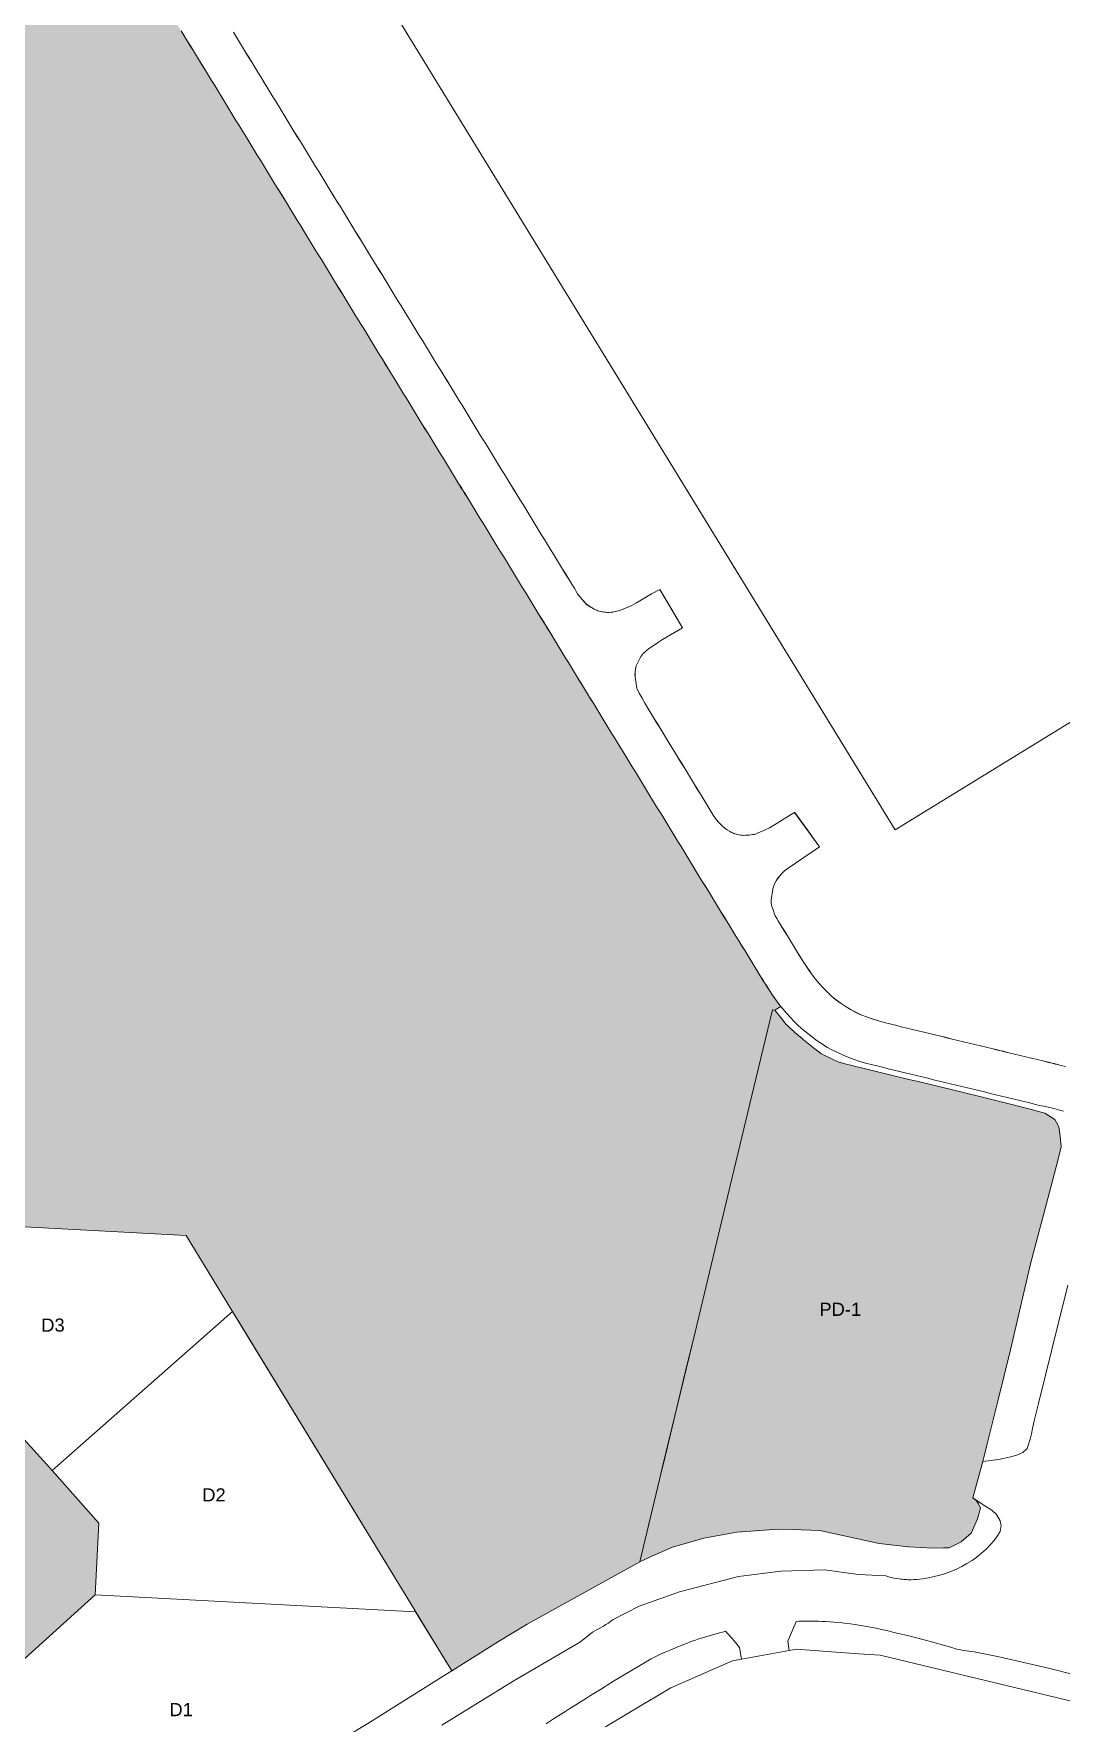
# Model space of a CAD drawing. Header units: metres. Extents: x 662613 to 666742, y 2728069 to 2732733.
# Drawn here: x 663352.1 to 663493, y 2729307.5 to 2729539.2 of the extents above; entities that cross this region are included whole.
import ezdxf
from ezdxf.enums import TextEntityAlignment as Align

# ---------------------------------------------------------------- set-up
doc = ezdxf.new("R2010")
doc.units = ezdxf.units.M
doc.header["$MEASUREMENT"] = 0
for name, color, linetype, lineweight in [('DQ_PLOT_ID', 252, 'Continuous', 18), ('Xref_DQ_MasterPlan_2024$0$DQ_PLOTS', 252, 'Continuous', 15), ('Xref_DQ_MasterPlan_2024$0$DQ_ROADS', 8, 'Continuous', 13)]:
    doc.layers.add(name, color=color, linetype=linetype, lineweight=lineweight)
doc.layers.add('Open area$0$INTENSIVE LANDSCAPING AND PLAZAS', color=7, linetype='Continuous', true_color=0xecf9e2)
doc.layers.add('Open area$0$PUBLIC PARKING', color=254, linetype='Continuous')
doc.styles.add('DQ_Plot_ID', font='arial.ttf')

# ---------------------------------------------------------------- blocks, each defined once
blk = doc.blocks.new('Xref_DQ_MasterPlan_2024$0$DQ_Roads_')
at = {"layer": 'Xref_DQ_MasterPlan_2024$0$DQ_ROADS'}
for points in [[(663408.0849, 2729307.2571), (663417.8567, 2729313.2822), (663427.109, 2729318.6842), (663428.7454, 2729320.0108), (663429.4902, 2729320.3963), (663430.2407, 2729320.8368), (663430.5976, 2729321.0312), (663430.9403, 2729321.2499), (663431.2668, 2729321.4891), (663431.5758, 2729321.7506), (663435.159, 2729323.5638), (663440.6766, 2729325.5332), (663448.7708, 2729327.6387), (663454.5637, 2729328.3686), (663460.587, 2729328.5301), (663465.1937, 2729327.9075), (663468.9707, 2729327.6976), (663469.3338, 2729327.5643), (663469.7082, 2729327.4796), (663470.0876, 2729327.4211), (663470.4647, 2729327.351), (663470.8458, 2729327.3073), (663471.0408, 2729327.2669), (663471.2382, 2729327.2401), (663471.4369, 2729327.227), (663471.6361, 2729327.2277), (663471.8333, 2729327.197), (663472.0322, 2729327.18), (663472.2318, 2729327.177), (663472.4311, 2729327.1879), (663472.8301, 2729327.1957), (663473.229, 2729327.204), (663473.6255, 2729327.2424), (663474.0213, 2729327.2863), (663474.8116, 2729327.4408), (663475.6003, 2729327.6058), (663476.3811, 2729327.8129), (663477.1508, 2729328.0539), (663477.9111, 2729328.3343), (663478.6585, 2729328.6523), (663479.3927, 2729329.0083), (663480.1055, 2729329.3949), (663480.8033, 2729329.8238), (663481.4797, 2729330.2988), (663482.121, 2729330.8131), (663482.7488, 2729331.3853), (663483.3361, 2729331.9993), (663483.8154, 2729332.5683), (663484.2674, 2729333.1823), (663484.6713, 2729333.8141), (663484.7736, 2729334.6333), (663484.6713, 2729335.2718), (663484.1553, 2729336.1545), (663483.5031, 2729336.7252), (663482.4575, 2729337.3714), (663480.9074, 2729338.4364), (663482.2721, 2729343.4067), (663484.4234, 2729343.6643), (663486.1246, 2729344.0187), (663487.0144, 2729344.3137), (663487.7691, 2729344.6349), (663488.377, 2729345.203), (663488.7779, 2729346.4616), (663488.9625, 2729347.1866), (663489.0803, 2729347.935), (663489.3241, 2729348.9663), (663489.8978, 2729351.3594), (663491.6958, 2729358.5651), (663493.9181, 2729367.5782)], [(663493.3465, 2729391.4631), (663492.9818, 2729391.5558), (663492.0329, 2729391.8052), (663491.0773, 2729392.0274), (663490.688, 2729392.1264), (663490.2927, 2729392.1981), (663489.5138, 2729392.3888), (663488.737, 2729392.5789), (663487.9594, 2729392.7649), (663487.1822, 2729392.9525), (663486.4029, 2729393.1402), (663485.6259, 2729393.3261), (663484.8478, 2729393.5176), (663484.0704, 2729393.7027), (663483.2928, 2729393.89), (663482.5155, 2729394.0812), (663481.7371, 2729394.2671), (663480.9602, 2729394.4556), (663480.1822, 2729394.6427), (663479.408, 2729394.8323), (663477.8471, 2729395.2132), (663477.0716, 2729395.3965), (663476.2938, 2729395.5848), (663475.5159, 2729395.7701), (663474.7386, 2729395.9617), (663473.9608, 2729396.1507), (663473.1826, 2729396.3323), (663472.4051, 2729396.5197), (663471.6267, 2729396.7102), (663470.8496, 2729396.9018), (663470.0727, 2729397.0895), (663469.2956, 2729397.2795), (663468.5177, 2729397.4667), (663467.7399, 2729397.6528), (663466.9626, 2729397.8448), (663466.1891, 2729398.0475), (663465.4185, 2729398.2781), (663464.6509, 2729398.5389), (663463.8949, 2729398.8265), (663463.148, 2729399.1408), (663462.4086, 2729399.4795), (663461.6859, 2729399.8397), (663461.316, 2729400.0027), (663460.9583, 2729400.1912), (663460.6079, 2729400.4047), (663460.2729, 2729400.6419), (663459.5751, 2729401.1102), (663458.9161, 2729401.5889), (663458.2677, 2729402.0895), (663457.6248, 2729402.6007), (663457.0244, 2729403.1623), (663456.4169, 2729403.7383), (663455.8503, 2729404.3303), (663455.3333, 2729404.9008), (663454.8402, 2729405.4991), (663454.5988, 2729405.7988), (663454.3575, 2729406.0985), (663453.892, 2729406.7277), (663453.4423, 2729407.3597), (663453.0132, 2729408.016), (663452.5924, 2729408.6729), (663452.1768, 2729409.3456), (663451.7564, 2729410.0208), (663451.3284, 2729410.6967), (663450.9149, 2729411.3817), (663450.4959, 2729412.0606), (663450.0813, 2729412.7408), (663449.6678, 2729413.4257), (663449.2389, 2729414.106), (663448.8291, 2729414.7954), (663448.4077, 2729415.468), (663447.9893, 2729416.1528), (663447.5652, 2729416.8329), (663447.156, 2729417.5206), (663446.7365, 2729418.1967), (663446.3156, 2729418.8771), (663445.9018, 2729419.5692), (663445.481, 2729420.2456), (663445.0617, 2729420.9268), (663444.6482, 2729421.6099), (663444.2287, 2729422.2894), (663443.8084, 2729422.9724), (663443.395, 2729423.6581), (663442.9787, 2729424.3389), (663442.5582, 2729425.0198), (663442.1406, 2729425.7043), (663441.7253, 2729426.387), (663441.3075, 2729427.0692), (663440.8907, 2729427.7509), (663440.4705, 2729428.4342), (663440.0502, 2729429.1159), (663439.6329, 2729429.7957), (663439.2178, 2729430.4791), (663438.8007, 2729431.1624), (663438.3844, 2729431.8469), (663437.9661, 2729432.5275), (663437.5492, 2729433.2109), (663437.1327, 2729433.8913), (663436.7165, 2729434.5732), (663436.2925, 2729435.2577), (663435.88, 2729435.9399), (663435.4658, 2729436.6213), (663435.0447, 2729437.3051), (663434.6264, 2729437.9898), (663434.208, 2729438.6696), (663433.7906, 2729439.3521), (663433.3708, 2729440.0341), (663432.9559, 2729440.7176), (663432.5395, 2729441.3995), (663432.1222, 2729442.0814), (663431.7047, 2729442.7654), (663431.283, 2729443.4445), (663430.8695, 2729444.1305), (663430.4515, 2729444.8108), (663430.0321, 2729445.4947), (663429.6133, 2729446.1774), (663429.1994, 2729446.8578), (663428.7799, 2729447.5403), (663428.3614, 2729448.2239), (663427.9446, 2729448.9064), (663427.5279, 2729449.589), (663427.1107, 2729450.2712), (663426.6936, 2729450.9535), (663426.2728, 2729451.6373), (663425.8568, 2729452.3171), (663425.4369, 2729452.9987), (663425.0192, 2729453.6826), (663424.6001, 2729454.3632), (663424.1826, 2729455.0454), (663423.765, 2729455.7271), (663423.3514, 2729456.41), (663422.9282, 2729457.0929), (663422.5117, 2729457.7782), (663422.0956, 2729458.4559), (663421.6783, 2729459.1384), (663421.2588, 2729459.8191), (663420.8412, 2729460.5057), (663420.4245, 2729461.1861), (663420.0074, 2729461.8702), (663419.5864, 2729462.5515), (663419.1717, 2729463.2354), (663418.7511, 2729463.9154), (663418.3299, 2729464.5989), (663417.9164, 2729465.2789), (663417.4996, 2729465.9615), (663417.0781, 2729466.6452), (663416.6614, 2729467.3275), (663416.244, 2729468.0095), (663415.8253, 2729468.6924), (663415.4086, 2729469.3739), (663414.9899, 2729470.0557), (663414.5718, 2729470.7387), (663414.1551, 2729471.4215), (663413.735, 2729472.1019), (663413.3168, 2729472.7849), (663412.901, 2729473.4683), (663412.4774, 2729474.1454), (663412.0634, 2729474.8325), (663411.6404, 2729475.5093), (663411.2227, 2729476.1928), (663410.8065, 2729476.8772), (663410.3882, 2729477.5561), (663409.9704, 2729478.2357), (663409.5453, 2729478.9189), (663409.1303, 2729479.5995), (663408.7097, 2729480.2822), (663408.2988, 2729480.9611), (663407.8739, 2729481.6435), (663407.453, 2729482.3287), (663407.0421, 2729483.0098), (663406.6248, 2729483.6951), (663406.204, 2729484.3794), (663405.7811, 2729485.0568), (663405.3639, 2729485.7383), (663404.9451, 2729486.4227), (663404.1127, 2729487.7842), (663403.6918, 2729488.4671), (663403.2737, 2729489.1483), (663402.8543, 2729489.8314), (663402.4391, 2729490.5126), (663402.0191, 2729491.1948), (663401.601, 2729491.8777), (663401.1807, 2729492.5602), (663400.7636, 2729493.2393), (663400.3419, 2729493.9206), (663399.9304, 2729494.6023), (663399.5097, 2729495.2874), (663399.0892, 2729495.9706), (663398.6724, 2729496.6487), (663398.2556, 2729497.3321), (663397.8379, 2729498.0147), (663397.4199, 2729498.6966), (663396.9982, 2729499.3801), (663396.5825, 2729500.0591), (663396.1615, 2729500.7426), (663395.7445, 2729501.4246), (663395.3275, 2729502.1077), (663394.9096, 2729502.7893), (663394.4925, 2729503.4708), (663394.0757, 2729504.1541), (663393.6564, 2729504.8374), (663393.2368, 2729505.5203), (663392.8185, 2729506.2002), (663392.4005, 2729506.8818), (663391.9825, 2729507.5651), (663391.5669, 2729508.2463), (663391.1479, 2729508.9282), (663390.7311, 2729509.6105), (663390.3114, 2729510.2947), (663389.8954, 2729510.9748), (663389.4775, 2729511.6574), (663389.0602, 2729512.3406), (663388.6407, 2729513.0229), (663388.2224, 2729513.7041), (663387.8052, 2729514.3858), (663387.3872, 2729515.0683), (663386.9667, 2729515.7534), (663386.5495, 2729516.4323), (663386.1324, 2729517.1139), (663385.7132, 2729517.7967), (663385.2962, 2729518.4785), (663384.8764, 2729519.1622), (663384.4586, 2729519.8452), (663384.0414, 2729520.5255), (663383.6199, 2729521.2085), (663383.2039, 2729521.887), (663382.7831, 2729522.5724), (663382.3692, 2729523.2528), (663381.9497, 2729523.9346), (663381.5302, 2729524.6161), (663381.1125, 2729525.299), (663380.693, 2729525.9797), (663380.2759, 2729526.6607), (663379.8581, 2729527.3453), (663379.4424, 2729528.0275), (663379.0268, 2729528.7095), (663378.6083, 2729529.3921), (663378.1895, 2729530.0745), (663377.7712, 2729530.7557), (663377.355, 2729531.4388), (663376.9377, 2729532.122), (663376.5198, 2729532.804), (663376.1018, 2729533.4864), (663375.6837, 2729534.1687), (663375.266, 2729534.8506), (663374.8485, 2729535.5323), (663374.4304, 2729536.2148), (663374.014, 2729536.8973), (663373.5963, 2729537.5813), (663373.1762, 2729538.264), (663372.7587, 2729538.947), (663372.3418, 2729539.6286)], [(663379.5116, 2729539.4402), (663379.9277, 2729538.7589), (663380.3433, 2729538.0739), (663380.7614, 2729537.3928), (663381.1782, 2729536.7093), (663381.5953, 2729536.0278), (663382.0136, 2729535.344), (663382.4321, 2729534.6626), (663382.8487, 2729533.9804), (663383.2645, 2729533.2976), (663383.6838, 2729532.6148), (663384.1017, 2729531.9329), (663384.5176, 2729531.2502), (663384.9341, 2729530.5683), (663385.3504, 2729529.8846), (663385.7697, 2729529.2024), (663386.1856, 2729528.5195), (663386.6018, 2729527.8371), (663387.0187, 2729527.1554), (663387.4349, 2729526.4732), (663387.8542, 2729525.7918), (663388.2732, 2729525.1108), (663388.6913, 2729524.4297), (663389.1117, 2729523.7455), (663389.5299, 2729523.0657), (663389.9443, 2729522.3803), (663390.3665, 2729521.7014), (663390.7839, 2729521.018), (663391.2016, 2729520.3363), (663391.617, 2729519.6539), (663392.0347, 2729518.9711), (663392.4532, 2729518.2894), (663392.8717, 2729517.6077), (663393.2898, 2729516.9252), (663393.7074, 2729516.243), (663394.1254, 2729515.5621), (663394.5419, 2729514.8791), (663394.9604, 2729514.1963), (663395.3793, 2729513.5131), (663395.7958, 2729512.8337), (663396.2123, 2729512.1484), (663396.6354, 2729511.4692), (663397.0524, 2729510.7899), (663397.475, 2729510.107), (663397.8952, 2729509.4233), (663398.3122, 2729508.7426), (663399.1425, 2729507.3761), (663399.5639, 2729506.694), (663399.9829, 2729506.0106), (663400.4002, 2729505.3328), (663400.8179, 2729504.6487), (663401.2363, 2729503.9655), (663401.6553, 2729503.2853), (663402.0736, 2729502.6034), (663402.4915, 2729501.9209), (663402.91, 2729501.24), (663403.3288, 2729500.5582), (663403.7477, 2729499.8761), (663404.1668, 2729499.194), (663404.5849, 2729498.5132), (663405.0027, 2729497.8325), (663405.4221, 2729497.1497), (663405.8414, 2729496.4687), (663406.2613, 2729495.7868), (663406.6797, 2729495.1046), (663407.0984, 2729494.4214), (663407.515, 2729493.7402), (663407.9323, 2729493.0576), (663408.3492, 2729492.3747), (663408.7669, 2729491.6942), (663409.1851, 2729491.0107), (663409.6041, 2729490.3279), (663410.0233, 2729489.646), (663410.4395, 2729488.9642), (663410.8568, 2729488.2819), (663411.274, 2729487.5988), (663411.6918, 2729486.9165), (663412.1094, 2729486.2352), (663412.5263, 2729485.5523), (663412.9427, 2729484.8714), (663413.3592, 2729484.1931), (663413.7775, 2729483.511), (663414.1986, 2729482.8305), (663414.6156, 2729482.1482), (663415.0343, 2729481.4665), (663415.4529, 2729480.786), (663415.8712, 2729480.1045), (663416.2924, 2729479.4227), (663416.7124, 2729478.7409), (663417.1312, 2729478.0602), (663417.5502, 2729477.3782), (663417.9688, 2729476.6951), (663418.3871, 2729476.014), (663418.8043, 2729475.3333), (663419.223, 2729474.6505), (663419.6411, 2729473.9686), (663420.0599, 2729473.2861), (663420.4776, 2729472.6042), (663420.8954, 2729471.9225), (663421.3132, 2729471.2409), (663421.7315, 2729470.558), (663422.1506, 2729469.8752), (663422.569, 2729469.1932), (663422.9859, 2729468.5115), (663423.4023, 2729467.8287), (663423.8202, 2729467.1458), (663424.2379, 2729466.4636), (663424.6544, 2729465.7822), (663425.0733, 2729465.0968), (663425.4909, 2729464.4162), (663425.906, 2729463.7386), (663426.3062, 2729463.0797), (663426.4964, 2729462.7425), (663426.7095, 2729462.4195), (663427.3428, 2729461.6481), (663427.9968, 2729460.8942), (663428.8446, 2729460.3764), (663428.9997, 2729460.2914), (663429.1603, 2729460.2174), (663429.3227, 2729460.1467), (663429.4896, 2729460.0875), (663429.6625, 2729460.0329), (663429.8388, 2729459.9905), (663430.0151, 2729459.948), (663430.194, 2729459.918), (663430.3806, 2729459.8926), (663430.5686, 2729459.8802), (663430.7564, 2729459.8661), (663430.9447, 2729459.8652), (663430.9762, 2729459.8659), (663431.3326, 2729459.8878), (663431.5264, 2729459.9042), (663431.7187, 2729459.934), (663431.9162, 2729459.9699), (663432.1108, 2729460.0193), (663432.3058, 2729460.0648), (663432.4971, 2729460.1237), (663433.2681, 2729460.4291), (663434.0517, 2729460.7806), (663434.7697, 2729461.1675), (663435.4823, 2729461.5999), (663436.1652, 2729462.014), (663436.8493, 2729462.4292), (663437.9797, 2729463.0233), (663441.0772, 2729457.7636), (663438.3296, 2729456.1257), (663437.6497, 2729455.687), (663437.0589, 2729455.281), (663436.4531, 2729454.8785), (663436.07, 2729454.5596), (663435.7092, 2729454.2157), (663435.4144, 2729453.8363), (663435.2225, 2729453.5502), (663434.7581, 2729452.5438), (663434.6436, 2729452.1249), (663434.581, 2729451.6984), (663434.5789, 2729451.3305), (663434.5966, 2729450.9597), (663434.8241, 2729449.4879), (663435.1601, 2729448.7983), (663435.5414, 2729448.1047), (663435.9431, 2729447.4129), (663436.3524, 2729446.7282), (663436.7677, 2729446.0393), (663437.1818, 2729445.3554), (663437.5951, 2729444.6732), (663438.0116, 2729443.9895), (663438.4284, 2729443.3058), (663438.8454, 2729442.6237), (663439.2622, 2729441.9415), (663440.0957, 2729440.578), (663440.515, 2729439.8937), (663440.9348, 2729439.2132), (663441.3519, 2729438.531), (663441.7705, 2729437.8493), (663442.1891, 2729437.1668), (663442.6076, 2729436.4853), (663443.1247, 2729435.6389), (663443.6356, 2729434.7898), (663444.0602, 2729434.1118), (663444.4778, 2729433.4264), (663444.8921, 2729432.7455), (663445.3112, 2729432.0645), (663445.7743, 2729431.4041), (663446.0421, 2729431.0785), (663446.3304, 2729430.7708), (663446.6131, 2729430.5013), (663446.9139, 2729430.2522), (663447.2093, 2729430.0382), (663447.5182, 2729429.8442), (663447.8274, 2729429.6891), (663448.1466, 2729429.556), (663448.316, 2729429.4743), (663448.8309, 2729429.3454), (663449.0528, 2729429.3094), (663449.2766, 2729429.289), (663449.5013, 2729429.2841), (663449.7258, 2729429.2948), (663450.2194, 2729429.3068), (663450.4636, 2729429.3437), (663450.708, 2729429.3785), (663450.9081, 2729429.407), (663451.1057, 2729429.4494), (663451.2928, 2729429.5234), (663451.4743, 2729429.6102), (663452.2388, 2729429.9439), (663453.0215, 2729430.3297), (663453.7286, 2729430.735), (663454.4263, 2729431.1682), (663455.7884, 2729431.9979), (663456.4752, 2729432.4173), (663459.8679, 2729427.7268), (663455.4531, 2729424.7108), (663455.0673, 2729424.3959), (663454.7044, 2729424.0548), (663454.0952, 2729423.3109), (663453.9172, 2729423.0299), (663453.7591, 2729422.7371), (663453.5995, 2729422.3541), (663453.4616, 2729421.9628), (663453.2487, 2729420.4002), (663453.2653, 2729420.0233), (663453.3074, 2729419.6485), (663453.4204, 2729419.2985), (663453.5575, 2729418.9573), (663453.6762, 2729418.5899), (663453.8202, 2729418.2316), (663454.0122, 2729417.8826), (663454.2274, 2729417.5473), (663454.6415, 2729416.8627), (663455.0579, 2729416.1806), (663455.477, 2729415.4976), (663455.8954, 2729414.816), (663456.3134, 2729414.1349), (663456.7305, 2729413.4565), (663457.1482, 2729412.7849), (663457.572, 2729412.1169), (663458.0023, 2729411.4542), (663458.4429, 2729410.7918), (663458.8787, 2729410.1705), (663459.3417, 2729409.5601), (663459.8277, 2729408.9601), (663460.3208, 2729408.4112), (663460.923, 2729407.7984), (663461.5387, 2729407.2295), (663462.1788, 2729406.6975), (663462.8447, 2729406.2011), (663463.5327, 2729405.7477), (663464.2313, 2729405.3452), (663464.964, 2729404.9639), (663465.7047, 2729404.6275), (663466.4493, 2729404.3332), (663467.2173, 2729404.0664), (663467.9851, 2729403.8312), (663468.7565, 2729403.6193), (663469.5314, 2729403.4202), (663470.3078, 2729403.2269), (663471.0848, 2729403.0374), (663471.8622, 2729402.849), (663472.64, 2729402.6607), (663473.4178, 2729402.4733), (663474.1952, 2729402.2857), (663474.9729, 2729402.0988), (663475.7507, 2729401.9108), (663476.5282, 2729401.724), (663477.3096, 2729401.5346), (663478.0838, 2729401.3476), (663479.6383, 2729400.9715), (663480.4167, 2729400.7843), (663481.194, 2729400.5941), (663481.972, 2729400.4073), (663482.7496, 2729400.2199), (663483.5269, 2729400.0331), (663484.3046, 2729399.8429), (663485.0824, 2729399.6552), (663485.8601, 2729399.4688), (663486.6376, 2729399.2813), (663487.4155, 2729399.0947), (663488.1929, 2729398.9057), (663488.9702, 2729398.7171), (663489.7477, 2729398.5293), (663490.5254, 2729398.3405), (663491.3039, 2729398.1535), (663492.0812, 2729397.966), (663492.8582, 2729397.7803), (663493.636, 2729397.59)], [(663498.3206, 2729313.2835), (663491.4518, 2729315.0105), (663484.5114, 2729316.6038), (663481.0919, 2729317.3091), (663479.6294, 2729317.4559), (663479.4432, 2729317.5204), (663479.0795, 2729317.5971), (663478.7171, 2729317.6737), (663478.5319, 2729317.6982), (663478.0229, 2729317.9123), (663474.4144, 2729318.8906), (663473.1813, 2729319.1997), (663471.9494, 2729319.5138), (663470.7161, 2729319.8214), (663470.098, 2729319.9692), (663469.4785, 2729320.1112), (663468.433, 2729320.3448), (663467.3858, 2729320.5719), (663466.8612, 2729320.6797), (663466.3355, 2729320.782), (663465.8086, 2729320.8774), (663465.2803, 2729320.9646), (663464.7141, 2729321.0499), (663464.1467, 2729321.1287), (663463.5784, 2729321.2008), (663463.0092, 2729321.2659), (663462.4392, 2729321.3238), (663461.8687, 2729321.3742), (663461.2975, 2729321.4169), (663460.726, 2729321.4517), (663460.2668, 2729321.474), (663459.8074, 2729321.4916), (663459.3477, 2729321.5044), (663458.8879, 2729321.5122), (663458.4281, 2729321.5151), (663457.9682, 2729321.5129), (663457.5085, 2729321.5056), (663457.049, 2729321.4931), (663456.6785, 2729321.4782), (663455.5617, 2729318.7745), (663455.7127, 2729317.4709), (663449.1965, 2729316.2985), (663448.9191, 2729317.905), (663448.3429, 2729318.5726), (663448.1597, 2729318.7849), (663447.0092, 2729320.1178), (663447.0008, 2729320.1158), (663446.5847, 2729320.0144), (663446.1697, 2729319.9085), (663445.6957, 2729319.7816), (663445.2232, 2729319.6491), (663444.7522, 2729319.5112), (663444.2827, 2729319.368), (663443.8148, 2729319.2195), (663443.3487, 2729319.0659), (663442.8842, 2729318.9073), (663442.4216, 2729318.7439), (663442.0371, 2729318.6033), (663441.6542, 2729318.4584), (663440.8924, 2729318.1577), (663440.1352, 2729317.8456), (663439.3812, 2729317.5257), (663438.7325, 2729317.2437), (663438.0866, 2729316.9551), (663437.4437, 2729316.6599), (663436.8039, 2729316.3582), (663431.6182, 2729313.2499), (663430.7668, 2729312.7122), (663430.6252, 2729312.62), (663430.4836, 2729312.5278), (663429.8609, 2729312.1074), (663429.1675, 2729311.7063), (663428.4905, 2729311.285), (663427.8071, 2729310.8664), (663427.1259, 2729310.4462), (663426.45, 2729310.0255), (663425.7655, 2729309.5974), (663425.0828, 2729309.1654), (663423.407, 2729308.095), (663422.7271, 2729307.6575), (663422.5667, 2729307.5494), (663422.4143, 2729307.4298)]]:
    blk.add_lwpolyline(points, dxfattribs=at)
blk = doc.blocks.new('Xref_DQ_MasterPlan_2024')
at = {"layer": 'Xref_DQ_MasterPlan_2024$0$DQ_PLOTS'}
for points in [[(663379.73, 2729577.76), (663464.08, 2729440.11), (663469.52, 2729431.24), (663470.24, 2729430.06), (663504.27, 2729450.92), (663575.15, 2729494.37), (663575.53, 2729494.6), (663581.1, 2729498.02), (663582.82, 2729499.07), (663669.94, 2729552.48)], [(663493.64, 2729397.59), (663492.86, 2729397.78), (663492.08, 2729397.97), (663491.3, 2729398.15), (663490.53, 2729398.34), (663489.75, 2729398.53), (663488.97, 2729398.72), (663488.19, 2729398.91), (663487.42, 2729399.09), (663486.64, 2729399.28), (663485.86, 2729399.47), (663485.08, 2729399.66), (663484.3, 2729399.84), (663483.53, 2729400.03), (663482.75, 2729400.22), (663481.97, 2729400.41), (663481.19, 2729400.59), (663480.42, 2729400.78), (663479.64, 2729400.97), (663478.08, 2729401.35), (663477.31, 2729401.53), (663476.53, 2729401.72), (663475.75, 2729401.91), (663474.97, 2729402.1), (663474.2, 2729402.29), (663473.42, 2729402.47), (663472.64, 2729402.66), (663471.86, 2729402.85), (663471.08, 2729403.04), (663470.31, 2729403.23), (663469.53, 2729403.42), (663468.76, 2729403.62), (663467.99, 2729403.83), (663467.22, 2729404.07), (663466.45, 2729404.33), (663465.7, 2729404.63), (663464.96, 2729404.96), (663464.23, 2729405.35), (663463.53, 2729405.75), (663462.84, 2729406.2), (663462.18, 2729406.7), (663461.54, 2729407.23), (663460.92, 2729407.8), (663460.32, 2729408.41), (663459.83, 2729408.96), (663459.34, 2729409.56), (663458.88, 2729410.17), (663458.44, 2729410.79), (663458, 2729411.45), (663457.57, 2729412.12), (663457.15, 2729412.78), (663456.73, 2729413.46), (663456.31, 2729414.13), (663455.9, 2729414.82), (663455.48, 2729415.5), (663455.06, 2729416.18), (663454.64, 2729416.86), (663454.23, 2729417.55), (663454.01, 2729417.88), (663453.82, 2729418.23), (663453.68, 2729418.59), (663453.56, 2729418.96), (663453.42, 2729419.3), (663453.31, 2729419.65), (663453.27, 2729420.02), (663453.25, 2729420.4), (663453.46, 2729421.96), (663453.6, 2729422.35), (663453.76, 2729422.74), (663453.92, 2729423.03), (663454.1, 2729423.31), (663454.7, 2729424.05), (663455.07, 2729424.4), (663455.45, 2729424.71), (663459.87, 2729427.73), (663458.17, 2729430.07), (663456.48, 2729432.42), (663455.79, 2729432), (663454.43, 2729431.17), (663453.73, 2729430.73), (663453.02, 2729430.33), (663452.24, 2729429.94), (663451.47, 2729429.61), (663451.29, 2729429.52), (663451.11, 2729429.45), (663450.91, 2729429.41), (663450.71, 2729429.38), (663450.46, 2729429.34), (663450.22, 2729429.31), (663449.73, 2729429.29), (663449.5, 2729429.28), (663449.28, 2729429.29), (663449.05, 2729429.31), (663448.83, 2729429.35), (663448.32, 2729429.47), (663448.15, 2729429.56), (663447.83, 2729429.69), (663447.52, 2729429.84), (663447.21, 2729430.04), (663446.91, 2729430.25), (663446.61, 2729430.5), (663446.33, 2729430.77), (663446.04, 2729431.08), (663445.77, 2729431.4), (663445.31, 2729432.06), (663444.89, 2729432.75), (663444.48, 2729433.43), (663444.06, 2729434.11), (663443.64, 2729434.79), (663443.12, 2729435.64), (663442.61, 2729436.49), (663442.19, 2729437.17), (663441.77, 2729437.85), (663441.35, 2729438.53), (663440.93, 2729439.21), (663440.51, 2729439.89), (663440.1, 2729440.58), (663439.26, 2729441.94), (663438.85, 2729442.62), (663438.43, 2729443.31), (663438.01, 2729443.99), (663437.6, 2729444.67), (663437.18, 2729445.36), (663436.77, 2729446.04), (663436.35, 2729446.73), (663435.94, 2729447.41), (663435.54, 2729448.1), (663435.16, 2729448.8), (663434.82, 2729449.49), (663434.6, 2729450.96), (663434.58, 2729451.33), (663434.58, 2729451.7), (663434.64, 2729452.12), (663434.76, 2729452.54), (663435.22, 2729453.55), (663435.41, 2729453.84), (663435.71, 2729454.22), (663436.07, 2729454.56), (663436.45, 2729454.88), (663437.06, 2729455.28), (663437.65, 2729455.69), (663438.33, 2729456.13), (663441.08, 2729457.76), (663439.53, 2729460.39), (663437.98, 2729463.02), (663436.85, 2729462.43), (663436.17, 2729462.01), (663435.48, 2729461.6), (663434.77, 2729461.17), (663434.05, 2729460.78), (663433.27, 2729460.43), (663432.5, 2729460.12), (663432.31, 2729460.06), (663432.11, 2729460.02), (663431.92, 2729459.97), (663431.72, 2729459.93), (663431.53, 2729459.9), (663431.33, 2729459.89), (663430.98, 2729459.87), (663430.94, 2729459.87), (663430.76, 2729459.87), (663430.57, 2729459.88), (663430.38, 2729459.89), (663430.19, 2729459.92), (663430.02, 2729459.95), (663429.84, 2729459.99), (663429.66, 2729460.03), (663429.49, 2729460.09), (663429.32, 2729460.15), (663429.16, 2729460.22), (663429, 2729460.29), (663428.84, 2729460.38), (663428, 2729460.89), (663427.34, 2729461.65), (663426.71, 2729462.42), (663426.5, 2729462.74), (663426.31, 2729463.08), (663425.91, 2729463.74), (663425.49, 2729464.42), (663425.07, 2729465.1), (663424.65, 2729465.78), (663424.24, 2729466.46), (663423.82, 2729467.15), (663423.4, 2729467.83), (663422.99, 2729468.51), (663422.57, 2729469.19), (663422.15, 2729469.88), (663421.73, 2729470.56), (663421.31, 2729471.24), (663420.9, 2729471.92), (663420.48, 2729472.6), (663420.06, 2729473.29), (663419.64, 2729473.97), (663419.22, 2729474.65), (663418.8, 2729475.33), (663418.39, 2729476.01), (663417.97, 2729476.7), (663417.55, 2729477.38), (663417.13, 2729478.06), (663416.71, 2729478.74), (663416.29, 2729479.42), (663415.87, 2729480.1), (663415.45, 2729480.79), (663415.03, 2729481.47), (663414.62, 2729482.15), (663414.2, 2729482.83), (663413.78, 2729483.51), (663413.36, 2729484.19), (663412.94, 2729484.87), (663412.53, 2729485.55), (663412.11, 2729486.24), (663411.69, 2729486.92), (663411.27, 2729487.6), (663410.86, 2729488.28), (663410.44, 2729488.96), (663410.02, 2729489.65), (663409.6, 2729490.33), (663409.19, 2729491.01), (663408.77, 2729491.69), (663408.35, 2729492.37), (663407.93, 2729493.06), (663407.51, 2729493.74), (663407.1, 2729494.42), (663406.68, 2729495.1), (663406.26, 2729495.79), (663405.84, 2729496.47), (663405.42, 2729497.15), (663405, 2729497.83), (663404.58, 2729498.51), (663404.17, 2729499.19), (663403.75, 2729499.88), (663403.33, 2729500.56), (663402.91, 2729501.24), (663402.49, 2729501.92), (663402.07, 2729502.6), (663401.66, 2729503.29), (663401.24, 2729503.97), (663400.82, 2729504.65), (663400.4, 2729505.33), (663399.98, 2729506.01), (663399.56, 2729506.69), (663399.14, 2729507.38), (663398.31, 2729508.74), (663397.9, 2729509.42), (663397.47, 2729510.11), (663397.05, 2729510.79), (663396.64, 2729511.47), (663396.21, 2729512.15), (663395.8, 2729512.83), (663395.38, 2729513.51), (663394.96, 2729514.2), (663394.54, 2729514.88), (663394.13, 2729515.56), (663393.71, 2729516.24), (663393.29, 2729516.93), (663392.87, 2729517.61), (663392.45, 2729518.29), (663392.03, 2729518.97), (663391.62, 2729519.65), (663391.2, 2729520.34), (663390.78, 2729521.02), (663390.37, 2729521.7), (663389.94, 2729522.38), (663389.53, 2729523.07), (663389.11, 2729523.75), (663388.69, 2729524.43), (663388.27, 2729525.11), (663387.85, 2729525.79), (663387.43, 2729526.47), (663387.02, 2729527.16), (663386.6, 2729527.84), (663386.19, 2729528.52), (663385.77, 2729529.2), (663385.35, 2729529.88), (663384.93, 2729530.57), (663384.52, 2729531.25), (663384.1, 2729531.93), (663383.68, 2729532.61), (663383.26, 2729533.3), (663382.85, 2729533.98), (663382.43, 2729534.66), (663382.01, 2729535.34), (663381.6, 2729536.03), (663381.18, 2729536.71), (663380.76, 2729537.39), (663380.34, 2729538.07), (663379.93, 2729538.76), (663379.51, 2729539.44)], [(663755.39, 2729604.85), (663504.27, 2729450.92), (663470.24, 2729430.06), (663469.52, 2729431.24), (663379.73, 2729577.76)], [(663372.34, 2729539.63), (663372.76, 2729538.95), (663373.18, 2729538.26), (663373.6, 2729537.58), (663374.01, 2729536.9), (663374.43, 2729536.21), (663374.85, 2729535.53), (663375.27, 2729534.85), (663375.68, 2729534.17), (663376.1, 2729533.49), (663376.52, 2729532.8), (663376.94, 2729532.12), (663377.36, 2729531.44), (663377.77, 2729530.76), (663378.19, 2729530.07), (663378.61, 2729529.39), (663379.03, 2729528.71), (663379.44, 2729528.03), (663379.86, 2729527.35), (663380.28, 2729526.66), (663380.69, 2729525.98), (663381.11, 2729525.3), (663381.53, 2729524.62), (663381.95, 2729523.93), (663382.37, 2729523.25), (663382.78, 2729522.57), (663383.2, 2729521.89), (663383.62, 2729521.21), (663384.04, 2729520.53), (663384.46, 2729519.85), (663384.88, 2729519.16), (663385.3, 2729518.48), (663385.71, 2729517.8), (663386.13, 2729517.11), (663386.55, 2729516.43), (663386.97, 2729515.75), (663387.39, 2729515.07), (663387.81, 2729514.39), (663388.11, 2729513.9), (663388.22, 2729513.7), (663388.64, 2729513.02), (663389.06, 2729512.34), (663389.48, 2729511.66), (663389.9, 2729510.97), (663390.31, 2729510.29), (663390.73, 2729509.61), (663391.15, 2729508.93), (663391.57, 2729508.25), (663391.98, 2729507.57), (663392.4, 2729506.88), (663392.82, 2729506.2), (663393.24, 2729505.52), (663393.66, 2729504.84), (663394.08, 2729504.15), (663394.49, 2729503.47), (663394.91, 2729502.79), (663395.33, 2729502.11), (663395.74, 2729501.42), (663396.16, 2729500.74), (663396.58, 2729500.06), (663397, 2729499.38), (663397.42, 2729498.7), (663397.84, 2729498.01), (663398.26, 2729497.33), (663398.67, 2729496.65), (663399.09, 2729495.97), (663399.51, 2729495.29), (663399.93, 2729494.6), (663400.34, 2729493.92), (663400.76, 2729493.24), (663401.18, 2729492.56), (663401.6, 2729491.88), (663402.02, 2729491.19), (663402.44, 2729490.51), (663402.85, 2729489.83), (663403.27, 2729489.15), (663403.69, 2729488.47), (663404.11, 2729487.78), (663404.95, 2729486.42), (663405.36, 2729485.74), (663405.78, 2729485.06), (663406.2, 2729484.38), (663406.62, 2729483.7), (663407.04, 2729483.01), (663407.45, 2729482.33), (663407.87, 2729481.64), (663408.3, 2729480.96), (663408.71, 2729480.28), (663409.13, 2729479.6), (663409.55, 2729478.92), (663409.97, 2729478.24), (663410.39, 2729477.56), (663410.81, 2729476.88), (663411.22, 2729476.19), (663411.37, 2729475.95), (663411.64, 2729475.51), (663412.06, 2729474.83), (663412.48, 2729474.15), (663412.9, 2729473.47), (663413.32, 2729472.78), (663413.74, 2729472.1), (663414.16, 2729471.42), (663414.57, 2729470.74), (663414.99, 2729470.06), (663415.41, 2729469.37), (663415.83, 2729468.69), (663416.24, 2729468.01), (663416.66, 2729467.33), (663417.08, 2729466.65), (663417.5, 2729465.96), (663417.92, 2729465.28), (663418.33, 2729464.6), (663418.75, 2729463.92), (663419.17, 2729463.24), (663419.59, 2729462.55), (663420.01, 2729461.87), (663420.42, 2729461.19), (663420.84, 2729460.51), (663421.26, 2729459.82), (663421.68, 2729459.14), (663422.1, 2729458.46), (663422.51, 2729457.78), (663422.93, 2729457.09), (663423.35, 2729456.41), (663423.76, 2729455.73), (663424.18, 2729455.05), (663424.6, 2729454.36), (663425.02, 2729453.68), (663425.44, 2729453), (663425.86, 2729452.32), (663426.27, 2729451.64), (663426.69, 2729450.95), (663427.11, 2729450.27), (663427.53, 2729449.59), (663427.94, 2729448.91), (663428.36, 2729448.22), (663428.63, 2729447.79), (663428.78, 2729447.54), (663429.2, 2729446.86), (663429.61, 2729446.18), (663430.03, 2729445.49), (663430.45, 2729444.81), (663430.87, 2729444.13), (663431.28, 2729443.44), (663431.7, 2729442.77), (663432.12, 2729442.08), (663432.47, 2729441.51), (663432.54, 2729441.4), (663432.96, 2729440.72), (663433.37, 2729440.03), (663433.79, 2729439.35), (663434.21, 2729438.67), (663434.63, 2729437.99), (663435.04, 2729437.31), (663435.47, 2729436.62), (663435.88, 2729435.94), (663436.29, 2729435.26), (663436.72, 2729434.57), (663437.13, 2729433.89), (663437.55, 2729433.21), (663437.97, 2729432.53), (663438.38, 2729431.85), (663438.8, 2729431.16), (663439.22, 2729430.48), (663439.63, 2729429.8), (663440.05, 2729429.12), (663440.47, 2729428.43), (663440.89, 2729427.75), (663441.31, 2729427.07), (663441.73, 2729426.39), (663442.14, 2729425.7), (663442.56, 2729425.02), (663442.98, 2729424.34), (663443.2, 2729423.98), (663443.39, 2729423.66), (663443.81, 2729422.97), (663444.23, 2729422.29), (663444.65, 2729421.61), (663445.06, 2729420.93), (663445.48, 2729420.25), (663445.9, 2729419.57), (663446.32, 2729418.88), (663446.74, 2729418.2), (663447.16, 2729417.52), (663447.57, 2729416.83), (663447.99, 2729416.15), (663448.41, 2729415.47), (663448.83, 2729414.8), (663449.24, 2729414.11), (663449.67, 2729413.43), (663450.08, 2729412.74), (663450.5, 2729412.06), (663450.91, 2729411.38), (663451.33, 2729410.7), (663451.76, 2729410.02), (663452.18, 2729409.35), (663452.59, 2729408.67), (663453.01, 2729408.02), (663453.44, 2729407.36), (663453.89, 2729406.73), (663454.36, 2729406.1), (663454.6, 2729405.8), (663453.76, 2729405.29), (663453.44, 2729405.37), (663450.89, 2729394.74), (663446.76, 2729377.61), (663442.81, 2729361.16), (663441.47, 2729355.62), (663438.74, 2729344.26), (663437.98, 2729341.1), (663435.23, 2729329.66), (663419.81, 2729321.09), (663415.85, 2729318.73), (663409.45, 2729314.69), (663408.14, 2729316.82), (663404.42, 2729322.93), (663379.16, 2729364.35), (663373.02, 2729374.42), (663339.7, 2729376.19)], [(663430.54, 2729307), (663436.02, 2729310.29), (663436.02, 2729310.29), (663436.1, 2729310.34), (663439.48, 2729312.37), (663447.93, 2729316.07), (663449.2, 2729316.3), (663455.71, 2729317.47), (663456.75, 2729317.66), (663463.37, 2729317.18), (663465.26, 2729317.04), (663468.22, 2729316.83), (663520.63, 2729304.22)]]:
    blk.add_lwpolyline(points, dxfattribs=at)
for points in [[(663435.23, 2729329.66), (663435.41, 2729330.42), (663437.98, 2729341.1), (663438.46, 2729343.1), (663442.81, 2729361.16), (663446.76, 2729377.61), (663447.59, 2729381.03), (663450.89, 2729394.74), (663453.44, 2729405.37), (663453.76, 2729405.29), (663454.71, 2729404.11), (663455.31, 2729403.36), (663455.49, 2729403.18), (663456.48, 2729402.25), (663457.54, 2729401.36), (663457.68, 2729401.24), (663458.81, 2729400.32), (663460.05, 2729399.38), (663461.27, 2729398.76), (663461.61, 2729398.6), (663462.43, 2729398.24), (663463.56, 2729397.9), (663463.96, 2729397.79), (663472.14, 2729395.81), (663473.01, 2729395.6), (663474.35, 2729395.28), (663481.7, 2729393.52), (663484.81, 2729392.74), (663488.57, 2729391.77), (663490.79, 2729391.2), (663492.15, 2729390.3), (663492.6, 2729389.49), (663492.7, 2729389.32), (663492.9, 2729388.02), (663493.01, 2729386.56), (663492.82, 2729385.77), (663492.34, 2729383.8), (663491.61, 2729381.03), (663488.84, 2729370.5), (663486.06, 2729358.73), (663484.32, 2729351.67), (663482.88, 2729345.84), (663482.27, 2729343.41), (663480.91, 2729338.44), (663481.41, 2729338.02), (663481.69, 2729337.59), (663481.96, 2729336.99), (663481.57, 2729335.55), (663480.66, 2729333.59), (663479.31, 2729332.38), (663477.66, 2729331.56), (663476.88, 2729331.55), (663475.45, 2729331.52), (663472.07, 2729331.69), (663468.05, 2729332.17), (663465.16, 2729332.8), (663459.94, 2729333.95), (663456.18, 2729334.06), (663454.28, 2729334.11), (663448.55, 2729333.72), (663444.01, 2729332.9), (663439.74, 2729331.66), (663436.9, 2729330.4), (663435.23, 2729329.66)], [(663337.39, 2729351.12), (663339.13, 2729376.22), (663339.7, 2729376.19), (663373.02, 2729374.42), (663379.16, 2729364.35), (663379.39, 2729363.96), (663354.66, 2729342.16), (663353.91, 2729343.01), (663347.14, 2729350.4), (663338.17, 2729351.37), (663337.39, 2729351.12)], [(663354.66, 2729342.16), (663379.39, 2729363.96), (663380.33, 2729362.43), (663404.42, 2729322.93), (663404.5, 2729322.79), (663360.56, 2729325.13), (663361.06, 2729334.94), (663354.66, 2729342.16)], [(663342.21, 2729308.55), (663318.89, 2729334.33), (663329.14, 2729343.79), (663337.39, 2729351.12), (663338.17, 2729351.37), (663347.14, 2729350.4), (663353.91, 2729343.01), (663354.66, 2729342.16), (663361.06, 2729334.94), (663360.56, 2729325.13), (663342.21, 2729308.55)], [(663404.5, 2729322.79), (663409.45, 2729314.69), (663408.66, 2729314.19), (663397.92, 2729307.48), (663382.95, 2729298.42), (663364.74, 2729287.19), (663361.01, 2729287.74), (663352.62, 2729297.08), (663347.62, 2729302.6), (663343.56, 2729307.07), (663342.21, 2729308.55), (663360.56, 2729325.13), (663404.5, 2729322.79)]]:
    blk.add_lwpolyline(points, close=True, dxfattribs=at)
blk.add_blockref('Xref_DQ_MasterPlan_2024$0$DQ_Roads_', (0, 0))
blk = doc.blocks.new('Open area')
at = {"layer": 'Open area$0$INTENSIVE LANDSCAPING AND PLAZAS'}
blk.add_hatch(color=256, dxfattribs=at).paths.add_polyline_path([(663327.34, 2729596.9), (663347.64, 2729603.97), (663347.84, 2729603.3), (663348.06, 2729602.53), (663348.29, 2729601.76), (663348.51, 2729600.99), (663348.74, 2729600.23), (663348.96, 2729599.46), (663349.19, 2729598.69), (663349.41, 2729597.92), (663349.64, 2729597.16), (663349.86, 2729596.39), (663350.09, 2729595.62), (663350.31, 2729594.85), (663350.54, 2729594.09), (663350.76, 2729593.32), (663350.99, 2729592.55), (663351.21, 2729591.78), (663351.44, 2729591.02), (663351.66, 2729590.25), (663351.89, 2729589.48), (663352.12, 2729588.71), (663352.34, 2729587.95), (663352.57, 2729587.18), (663352.79, 2729586.41), (663353.01, 2729585.64), (663353.24, 2729584.87), (663353.46, 2729584.11), (663353.53, 2729583.87), (663353.69, 2729583.34), (663353.91, 2729582.57), (663354.14, 2729581.8), (663354.36, 2729581.04), (663354.59, 2729580.27), (663354.81, 2729579.5), (663355.04, 2729578.73), (663355.26, 2729577.97), (663355.49, 2729577.2), (663355.72, 2729576.43), (663355.94, 2729575.66), (663356.16, 2729574.89), (663356.39, 2729574.13), (663356.61, 2729573.36), (663356.84, 2729572.59), (663357.06, 2729571.82), (663357.29, 2729571.06), (663357.52, 2729570.29), (663357.74, 2729569.52), (663357.97, 2729568.75), (663358.19, 2729567.98), (663358.42, 2729567.22), (663358.64, 2729566.45), (663358.87, 2729565.68), (663359.09, 2729564.92), (663359.32, 2729564.15), (663359.54, 2729563.38), (663359.77, 2729562.61), (663359.99, 2729561.85), (663360.22, 2729561.09), (663360.46, 2729560.34), (663360.62, 2729559.9), (663360.72, 2729559.6), (663361, 2729558.86), (663361.3, 2729558.13), (663361.63, 2729557.41), (663361.98, 2729556.71), (663362.35, 2729556.02), (663362.75, 2729555.33), (663363.16, 2729554.64), (663363.56, 2729553.95), (663363.98, 2729553.27), (663364.39, 2729552.58), (663364.81, 2729551.9), (663365.23, 2729551.22), (663365.65, 2729550.54), (663366.06, 2729549.86), (663366.48, 2729549.17), (663366.9, 2729548.49), (663367.32, 2729547.81), (663367.74, 2729547.13), (663368.15, 2729546.45), (663368.57, 2729545.76), (663368.99, 2729545.08), (663369.38, 2729544.45), (663369.41, 2729544.4), (663369.83, 2729543.72), (663370.24, 2729543.04), (663370.67, 2729542.36), (663371.09, 2729541.67), (663371.5, 2729540.99), (663371.92, 2729540.31), (663372.34, 2729539.63), (663372.76, 2729538.95), (663373.18, 2729538.26), (663373.6, 2729537.58), (663374.01, 2729536.9), (663374.43, 2729536.21), (663374.85, 2729535.53), (663375.27, 2729534.85), (663375.68, 2729534.17), (663376.1, 2729533.49), (663376.52, 2729532.8), (663376.94, 2729532.12), (663377.36, 2729531.44), (663377.77, 2729530.76), (663378.19, 2729530.07), (663378.61, 2729529.39), (663379.03, 2729528.71), (663379.44, 2729528.03), (663379.86, 2729527.35), (663380.28, 2729526.66), (663380.69, 2729525.98), (663381.11, 2729525.3), (663381.53, 2729524.62), (663381.95, 2729523.93), (663382.37, 2729523.25), (663382.78, 2729522.57), (663383.2, 2729521.89), (663383.62, 2729521.21), (663384.04, 2729520.53), (663384.46, 2729519.85), (663384.88, 2729519.16), (663385.3, 2729518.48), (663385.71, 2729517.8), (663386.13, 2729517.11), (663386.55, 2729516.43), (663386.97, 2729515.75), (663387.39, 2729515.07), (663387.81, 2729514.39), (663388.11, 2729513.9), (663388.22, 2729513.7), (663388.64, 2729513.02), (663389.06, 2729512.34), (663389.48, 2729511.66), (663389.9, 2729510.97), (663390.31, 2729510.29), (663390.73, 2729509.61), (663391.15, 2729508.93), (663391.57, 2729508.25), (663391.98, 2729507.57), (663392.4, 2729506.88), (663392.82, 2729506.2), (663393.24, 2729505.52), (663393.66, 2729504.84), (663394.08, 2729504.15), (663394.49, 2729503.47), (663394.91, 2729502.79), (663395.33, 2729502.11), (663395.74, 2729501.42), (663396.16, 2729500.74), (663396.58, 2729500.06), (663397, 2729499.38), (663397.42, 2729498.7), (663397.84, 2729498.01), (663398.26, 2729497.33), (663398.67, 2729496.65), (663399.09, 2729495.97), (663399.51, 2729495.29), (663399.93, 2729494.6), (663400.34, 2729493.92), (663400.76, 2729493.24), (663401.18, 2729492.56), (663401.6, 2729491.88), (663402.02, 2729491.19), (663402.44, 2729490.51), (663402.85, 2729489.83), (663403.27, 2729489.15), (663403.69, 2729488.47), (663404.11, 2729487.78), (663404.95, 2729486.42), (663405.36, 2729485.74), (663405.78, 2729485.06), (663406.2, 2729484.38), (663406.62, 2729483.7), (663407.04, 2729483.01), (663407.45, 2729482.33), (663407.87, 2729481.64), (663408.3, 2729480.96), (663408.71, 2729480.28), (663409.13, 2729479.6), (663409.55, 2729478.92), (663409.97, 2729478.24), (663410.39, 2729477.56), (663410.81, 2729476.88), (663411.22, 2729476.19), (663411.37, 2729475.95), (663411.64, 2729475.51), (663412.06, 2729474.83), (663412.48, 2729474.15), (663412.9, 2729473.47), (663413.32, 2729472.78), (663413.74, 2729472.1), (663414.16, 2729471.42), (663414.57, 2729470.74), (663414.99, 2729470.06), (663415.41, 2729469.37), (663415.83, 2729468.69), (663416.24, 2729468.01), (663416.66, 2729467.33), (663417.08, 2729466.65), (663417.5, 2729465.96), (663417.92, 2729465.28), (663418.33, 2729464.6), (663418.75, 2729463.92), (663419.17, 2729463.24), (663419.59, 2729462.55), (663420.01, 2729461.87), (663420.42, 2729461.19), (663420.84, 2729460.51), (663421.26, 2729459.82), (663421.68, 2729459.14), (663422.1, 2729458.46), (663422.51, 2729457.78), (663422.93, 2729457.09), (663423.35, 2729456.41), (663423.76, 2729455.73), (663424.18, 2729455.05), (663424.6, 2729454.36), (663425.02, 2729453.68), (663425.44, 2729453), (663425.86, 2729452.32), (663426.27, 2729451.64), (663426.69, 2729450.95), (663427.11, 2729450.27), (663427.53, 2729449.59), (663427.94, 2729448.91), (663428.36, 2729448.22), (663428.63, 2729447.79), (663428.78, 2729447.54), (663429.2, 2729446.86), (663429.61, 2729446.18), (663430.03, 2729445.49), (663430.45, 2729444.81), (663430.87, 2729444.13), (663431.28, 2729443.44), (663431.7, 2729442.77), (663432.12, 2729442.08), (663432.47, 2729441.51), (663432.54, 2729441.4), (663432.96, 2729440.72), (663433.37, 2729440.03), (663433.79, 2729439.35), (663434.21, 2729438.67), (663434.63, 2729437.99), (663435.04, 2729437.31), (663435.47, 2729436.62), (663435.88, 2729435.94), (663436.29, 2729435.26), (663436.72, 2729434.57), (663437.13, 2729433.89), (663437.55, 2729433.21), (663437.97, 2729432.53), (663438.38, 2729431.85), (663438.8, 2729431.16), (663439.22, 2729430.48), (663439.63, 2729429.8), (663440.05, 2729429.12), (663440.47, 2729428.43), (663440.89, 2729427.75), (663441.31, 2729427.07), (663441.73, 2729426.39), (663442.14, 2729425.7), (663442.56, 2729425.02), (663442.98, 2729424.34), (663443.2, 2729423.98), (663443.39, 2729423.66), (663443.81, 2729422.97), (663444.23, 2729422.29), (663444.65, 2729421.61), (663445.06, 2729420.93), (663445.48, 2729420.25), (663445.9, 2729419.57), (663446.32, 2729418.88), (663446.74, 2729418.2), (663447.16, 2729417.52), (663447.57, 2729416.83), (663447.99, 2729416.15), (663448.41, 2729415.47), (663448.83, 2729414.8), (663449.24, 2729414.11), (663449.67, 2729413.43), (663450.08, 2729412.74), (663450.5, 2729412.06), (663450.91, 2729411.38), (663451.33, 2729410.7), (663451.76, 2729410.02), (663452.18, 2729409.35), (663452.59, 2729408.67), (663453.01, 2729408.02), (663453.44, 2729407.36), (663453.89, 2729406.73), (663454.36, 2729406.1), (663454.6, 2729405.8), (663453.76, 2729405.29), (663453.44, 2729405.37), (663450.89, 2729394.74), (663446.76, 2729377.61), (663442.81, 2729361.16), (663441.47, 2729355.62), (663438.74, 2729344.26), (663437.98, 2729341.1), (663435.23, 2729329.66), (663419.81, 2729321.09), (663415.85, 2729318.73), (663409.45, 2729314.69), (663408.14, 2729316.82), (663404.42, 2729322.93), (663379.16, 2729364.35), (663373.02, 2729374.42), (663339.7, 2729376.19), (663334.9, 2729376.45), (663333.39, 2729378.13), (663317.75, 2729395.52), (663301.14, 2729380.57), (663294.02, 2729374.15), (663291.44, 2729371.83), (663288.77, 2729369.43), (663287.93, 2729368.67), (663286.54, 2729370.22), (663286.14, 2729370.66), (663283.51, 2729373.57), (663279.93, 2729377.53), (663280.75, 2729378.35), (663288.11, 2729384.96), (663309.75, 2729404.42), (663292.68, 2729423.42), (663290.34, 2729426.02), (663290.71, 2729433.06), (663292, 2729457.13), (663280.46, 2729469.96), (663263.75, 2729488.55), (663247.03, 2729506.71), (663228.42, 2729507.7), (663254.82, 2729580.25), (663274.93, 2729577.08, -0.204952), (663298.21, 2729563.32, 0.354964), (663317.93, 2729560.35), (663322.12, 2729565.59), (663325.58, 2729571.97), (663326.77, 2729575.98), (663327.22, 2729578.07), (663327.84, 2729585.22), (663327.86, 2729592.87), (663327.34, 2729596.9)], flags=0)
at = {"layer": 'Open area$0$PUBLIC PARKING'}
for points in [[(663435.23, 2729329.66), (663435.41, 2729330.42), (663437.98, 2729341.1), (663438.46, 2729343.1), (663442.81, 2729361.16), (663446.76, 2729377.61), (663447.59, 2729381.03), (663450.89, 2729394.74), (663453.44, 2729405.37), (663453.76, 2729405.29), (663454.71, 2729404.11), (663455.31, 2729403.36), (663455.49, 2729403.18), (663456.48, 2729402.25), (663457.54, 2729401.36), (663457.68, 2729401.24), (663458.81, 2729400.32), (663460.05, 2729399.38), (663461.27, 2729398.76), (663461.61, 2729398.6), (663462.43, 2729398.24), (663463.56, 2729397.9), (663463.96, 2729397.79), (663472.14, 2729395.81), (663473.01, 2729395.6), (663474.35, 2729395.28), (663481.7, 2729393.52), (663484.81, 2729392.74), (663488.57, 2729391.77), (663490.79, 2729391.2), (663492.15, 2729390.3), (663492.6, 2729389.49), (663492.7, 2729389.32), (663492.9, 2729388.02), (663493.01, 2729386.56), (663492.82, 2729385.77), (663492.34, 2729383.8), (663491.61, 2729381.03), (663488.84, 2729370.5), (663486.06, 2729358.73), (663484.32, 2729351.67), (663482.88, 2729345.84), (663482.27, 2729343.41), (663480.91, 2729338.44), (663481.41, 2729338.02), (663481.69, 2729337.59), (663481.96, 2729336.99), (663481.57, 2729335.55), (663480.66, 2729333.59), (663479.31, 2729332.38), (663477.66, 2729331.56), (663476.88, 2729331.55), (663475.45, 2729331.52), (663472.07, 2729331.69), (663468.05, 2729332.17), (663465.16, 2729332.8), (663459.94, 2729333.95), (663456.18, 2729334.06), (663454.28, 2729334.11), (663448.55, 2729333.72), (663444.01, 2729332.9), (663439.74, 2729331.66), (663436.9, 2729330.4), (663435.23, 2729329.66)], [(663342.21, 2729308.55), (663318.89, 2729334.33), (663329.14, 2729343.79), (663337.39, 2729351.12), (663338.17, 2729351.37), (663347.14, 2729350.4), (663353.91, 2729343.01), (663354.66, 2729342.16), (663361.06, 2729334.94), (663360.56, 2729325.13), (663342.21, 2729308.55)]]:
    blk.add_hatch(color=256, dxfattribs=at).paths.add_polyline_path(points, flags=0)

msp = doc.modelspace()

# ---------------------------------------------------------------- block references
for name in ['Xref_DQ_MasterPlan_2024', 'Open area']:
    msp.add_blockref(name, (0, 0))

# ---------------------------------------------------------------- texts
at = {"layer": 'DQ_PLOT_ID', "style": 'DQ_Plot_ID'}
for s, p in [('PD-1', (663462.73, 2729363.38)), ('D3', (663354.76, 2729361.21)), ('D2', (663376.84, 2729337.92)), ('D1', (663372.34, 2729308.47))]:
    msp.add_text(s, height=1.8, dxfattribs=at).set_placement(p, align=Align.CENTER)

doc.saveas('drawing.dxf')
